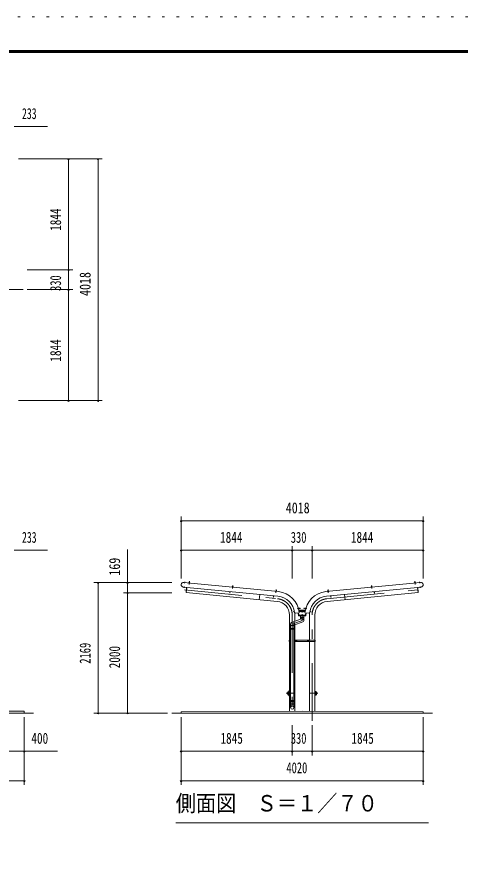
# Model space of a CAD drawing. Units: millimetres, scale not verified, with parts at other scales. Extents: x -33157 to 33170, y -14700 to 14700.
# Drawn here: x 5015 to 12380, y 748 to 14700 of the extents above; entities that cross this region are included whole.
import ezdxf
from ezdxf.enums import TextEntityAlignment as Align

# ---------------------------------------------------------------- set-up
doc = ezdxf.new("R2010")
doc.units = ezdxf.units.MM
doc.header["$LTSCALE"] = 80
doc.linetypes.add('USER3', pattern=[24, 12, -5, 2, -5])
doc.linetypes.add('USER4', pattern=[3, 0.5, -2.5])
for name, color, linetype, lineweight in [('0-2_1-07BOLD', 7, 'Continuous', 18), ('0-3_1-27CENTER', 3, 'USER3', 18), ('0-5_1-57DIM', 3, 'Continuous', 18), ('0-C_F-F1PAPER', 5, 'Continuous', 18), ('0-D_F-E_J_ADD', 5, 'USER4', 18)]:
    doc.layers.add(name, color=color, linetype=linetype, lineweight=lineweight)
doc.styles.add('ＭＳ ゴシック', font='')
doc.styles.get('ＭＳ ゴシック').set_extended_font_data('MS Gothic')

msp = doc.modelspace()

# ---------------------------------------------------------------- linework, layer by layer
at = {"layer": '0-2_1-07BOLD'}
for p, q in [((11631.48, 5308.86), (11625.51, 5308.29)), ((7779.12, 5220.87), (9351.94, 5069.41)), ((9359.63, 5146.03), (7786.49, 5297.51)), ((7876.56, 5299.61), (7876.07, 5294.51)), ((7882.54, 5293.89), (7883.03, 5298.99)), ((8597.73, 5225.02), (8598.22, 5230.12)), ((8604.69, 5229.5), (8604.2, 5224.4)), ((10149.56, 5146.03), (11722.69, 5297.51)), ((11730.07, 5220.87), (10157.24, 5069.41)), ((10188.15, 5169.88), (10189, 5161.11)), ((10904.49, 5229.5), (10904.98, 5224.4)), ((10911.45, 5225.02), (10910.96, 5230.12)), ((11626.64, 5293.89), (11626.16, 5298.99)), ((11632.62, 5299.61), (11633.11, 5294.51)), ((9050.93, 5098.4), (9042.58, 5011.71)), ((9319.88, 5160.64), (9319.39, 5155.53)), ((9325.86, 5154.91), (9326.35, 5160.01)), ((10183.32, 5154.91), (10182.83, 5160.01)), ((10189.3, 5160.64), (10189.79, 5155.53)), ((10458.25, 5098.4), (10466.6, 5011.71)), ((9545.04, 4535.54), (9545.04, 4758.54)), ((9604.67, 4809.2), (9627.33, 4813.19)), ((9634.14, 4758.54), (9634.14, 4652.4)), ((9645.48, 4787.84), (9707.58, 4793.43)), ((9693.69, 4792.18), (9698.97, 4752.66)), ((9698.97, 4752.66), (9810.21, 4752.66)), ((9704.63, 4868.91), (9699.59, 4868.02)), ((9700.72, 4861.62), (9705.76, 4862.51)), ((9701.02, 4837.66), (9808.16, 4837.66)), ((9805.35, 4822.66), (9703.83, 4822.66)), ((9713.85, 4870.28), (9714.89, 4864.38)), ((9724.59, 4745.36), (9724.59, 4718.36)), ((9794.29, 4864.38), (9795.33, 4870.28)), ((9801.61, 4793.43), (9863.7, 4787.84)), ((9803.42, 4862.51), (9808.46, 4861.62)), ((9809.59, 4868.02), (9804.55, 4868.91)), ((9810.21, 4752.66), (9815.49, 4792.18)), ((9875.04, 4758.54), (9875.04, 4340.54)), ((9964.14, 4340.54), (9964.14, 4758.54)), ((9562.09, 4606.92), (9562.09, 4535.54)), ((9745.18, 4692.82), (9580.18, 4632.76)), ((9617.09, 4587.68), (9764, 4641.14)), ((9617.09, 4535.54), (9617.09, 4606.92)), ((9727.09, 4708.24), (9727.09, 4718.36)), ((9782.09, 4718.36), (9782.09, 4708.24)), ((9545.04, 4340.54), (9545.04, 4519.54)), ((9560.49, 4535.54), (9560.49, 4519.54)), ((9617.09, 4584.47), (9562.08, 4584.47)), ((9562.09, 4519.54), (9562.09, 3335.54)), ((9617.1, 3335.54), (9617.1, 4519.54)), ((9618.68, 4519.54), (9618.68, 4535.54)), ((9634.14, 4519.54), (9634.14, 4340.54)), ((9543.44, 4327.54), (9537.34, 4327.54)), ((9543.44, 4314.54), (9543.44, 4340.54)), ((9635.74, 4340.54), (9635.74, 4314.54)), ((9665.74, 4314.54), (9665.74, 4340.54)), ((9843.44, 4340.54), (9843.44, 4314.54)), ((9873.44, 4340.54), (9873.44, 4314.54)), ((9965.74, 4314.54), (9965.74, 4340.54)), ((9971.84, 4327.54), (9965.74, 4327.54)), ((9545.04, 3335.54), (9545.04, 4314.54)), ((9617.1, 4314.54), (9971.84, 4314.54)), ((9634.14, 4314.54), (9634.14, 3335.54)), ((9875.04, 4314.54), (9875.04, 3156.94)), ((9964.14, 3156.5), (9964.14, 4314.54)), ((9541.59, 3490.54), (9545.04, 3490.54)), ((9964.14, 3490.54), (9967.59, 3490.54)), ((9545.04, 3424.54), (9541.59, 3424.54)), ((9967.59, 3424.54), (9964.14, 3424.54)), ((9545.04, 3319.54), (9545.04, 3156.14)), ((9560.49, 3335.54), (9560.49, 3319.54)), ((9562.08, 3319.54), (9562.08, 3294.08)), ((9617.08, 3319.54), (9617.08, 3294.08)), ((9618.68, 3319.54), (9618.68, 3335.54)), ((9634.14, 3156.56), (9634.14, 3319.54)), ((-6010.41, 3127.54), (5289.59, 3127.54)), ((5139.59, 3157.54), (5139.59, 3127.54)), ((11919.59, 3127.54), (7589.59, 3127.54))]:
    msp.add_line(p, q, dxfattribs=at)
for points in [[(7882.82, 5299.51), (7883.67, 5308.29), (7877.7, 5308.86), (7876.86, 5300.08)], [(7877.7, 5308.86), (7878.24, 5309.31), (7883.22, 5308.83), (7883.67, 5308.29)], [(11626.36, 5299.51), (11625.51, 5308.29), (11625.96, 5308.83), (11630.94, 5309.31), (11631.48, 5308.86), (11632.32, 5300.08)], [(7833.36, 5215.64), (7825.31, 5132.03), (7828.5, 5131.72)], [(9341.2, 4982.95), (7828.2, 5128.64), (7836.55, 5215.34)], [(7872.84, 5294.82), (7873.33, 5299.92), (7874.24, 5300.34), (7885.44, 5299.26), (7886.26, 5298.68), (7885.76, 5293.58)], [(8607.43, 5224.09), (8607.92, 5229.19), (8607.1, 5229.77), (8595.91, 5230.85), (8594.99, 5230.43), (8594.5, 5225.34)], [(8598.52, 5230.6), (8599.36, 5239.37), (8599.91, 5239.82), (8604.89, 5239.34), (8605.33, 5238.8)], [(8599.36, 5239.37), (8605.33, 5238.8), (8604.49, 5230.02)], [(9326.15, 5160.53), (9327, 5169.31), (9321.03, 5169.88), (9320.18, 5161.11)], [(9321.03, 5169.88), (9321.57, 5170.33), (9326.55, 5169.86), (9327, 5169.31)], [(10167.98, 4982.95), (11680.98, 5128.64), (11672.63, 5215.34)], [(10183.03, 5160.53), (10182.18, 5169.31), (10188.15, 5169.88), (10187.61, 5170.33), (10182.63, 5169.86), (10182.18, 5169.31)], [(10901.75, 5224.09), (10901.26, 5229.19), (10902.08, 5229.77), (10913.28, 5230.85), (10914.19, 5230.43), (10914.68, 5225.34)], [(10909.82, 5239.37), (10909.27, 5239.82), (10904.29, 5239.34), (10903.85, 5238.8), (10904.69, 5230.02)], [(10910.66, 5230.6), (10909.82, 5239.37), (10903.85, 5238.8)], [(11636.34, 5294.82), (11635.85, 5299.92), (11634.94, 5300.34), (11623.75, 5299.26), (11622.92, 5298.68), (11623.42, 5293.58)], [(11675.82, 5215.64), (11683.87, 5132.03), (11680.68, 5131.72)], [(8558.2, 5145.84), (8556, 5122.95), (8552.82, 5123.26), (8555.02, 5146.15)], [(9279.87, 5076.35), (9277.67, 5053.47), (9274.48, 5053.77), (9276.69, 5076.66)], [(9316.16, 5155.85), (9316.65, 5160.95), (9317.57, 5161.36), (9328.77, 5160.28), (9329.58, 5159.7), (9329.09, 5154.6)], [(10193.02, 5155.85), (10192.53, 5160.95), (10191.61, 5161.36), (10180.41, 5160.28), (10179.6, 5159.7), (10180.09, 5154.6)], [(10229.31, 5076.35), (10231.51, 5053.47), (10234.7, 5053.77), (10232.49, 5076.66)], [(10950.98, 5145.84), (10953.18, 5122.95), (10956.36, 5123.26), (10954.16, 5146.15)], [(9626.75, 4816.34), (9604.12, 4812.35), (9604.67, 4809.2)], [(9822.77, 4791.52), (9816.6, 4745.36), (9692.58, 4745.36), (9686.42, 4791.52)], [(9699.02, 4871.22), (9704.07, 4872.11), (9704.72, 4871.34), (9706.67, 4860.26), (9706.33, 4859.32), (9701.28, 4858.43)], [(9704.6, 4817.83), (9754.59, 4806.27), (9804.58, 4817.83)], [(9714.43, 4869.88), (9713.85, 4870.28), (9705.17, 4868.75)], [(9706.21, 4862.85), (9714.89, 4864.38), (9715.3, 4864.96), (9714.43, 4869.88)], [(9724.59, 4718.36), (9784.59, 4718.36), (9784.59, 4745.36)], [(9804.01, 4868.75), (9795.33, 4870.28), (9794.75, 4869.88), (9793.88, 4864.96), (9794.29, 4864.38), (9802.97, 4862.85)], [(9807.9, 4858.43), (9802.85, 4859.32), (9802.51, 4860.26), (9804.47, 4871.34), (9805.11, 4872.11), (9810.16, 4871.22)], [(9881.85, 4813.19), (9904.51, 4809.2), (9905.06, 4812.35), (9882.44, 4816.34)], [(9782.09, 4666.98), (9782.09, 4686.25), (9784.09, 4708.24), (9725.09, 4708.24), (9727.09, 4686.24)], [(9543.44, 4519.54), (9543.44, 4535.54), (9634.14, 4535.54), (9634.14, 4593.88)], [(9635.74, 4535.54), (9635.74, 4519.54), (9543.44, 4519.54)], [(9562.09, 4340.54), (9537.34, 4340.54), (9537.34, 4314.54), (9562.09, 4314.54)], [(9971.84, 4314.54), (9971.84, 4340.54), (9617.1, 4340.54)], [(9560.09, 3294.08), (9619.09, 3294.08), (9617.09, 3244.42), (9617.09, 3218.57)], [(9562.09, 3218.57), (9562.09, 3244.42), (9560.09, 3294.08)], [(5139.59, 3157.54), (-5860.41, 3157.54), (-5860.41, 3127.54)], [(7744.59, 3127.54), (7744.59, 3147.54), (9754.59, 3157.54), (11764.59, 3147.54), (11764.59, 3127.54)]]:
    msp.add_lwpolyline(points, dxfattribs=at)
for points in [[(7871.34, 5294.97), (7887.27, 5293.43), (7887.11, 5291.84), (7871.19, 5293.38)], [(8593, 5225.48), (8608.93, 5223.95), (8608.77, 5222.35), (8592.85, 5223.89)], [(10916.18, 5225.48), (10916.33, 5223.89), (10900.41, 5222.35), (10900.25, 5223.95)], [(11637.84, 5294.97), (11637.99, 5293.38), (11622.07, 5291.84), (11621.91, 5293.43)], [(9314.51, 5154.4), (9330.44, 5152.86), (9330.59, 5154.46), (9314.66, 5155.99)], [(10194.67, 5154.4), (10194.52, 5155.99), (10178.59, 5154.46), (10178.75, 5152.86)], [(9701.54, 4856.94), (9698.76, 4872.7), (9697.19, 4872.42), (9699.97, 4856.67)], [(9807.64, 4856.94), (9809.22, 4856.67), (9811.99, 4872.42), (9810.42, 4872.7)], [(9655.62, 4330.43), (9655.62, 4324.65), (9650.62, 4321.77), (9645.62, 4324.65), (9645.62, 4330.43), (9650.62, 4333.31)], [(9863.57, 4330.43), (9858.56, 4333.31), (9853.56, 4330.43), (9853.56, 4324.65), (9858.56, 4321.77), (9863.57, 4324.65)], [(9635.74, 3319.54), (9635.74, 3335.54), (9543.44, 3335.54), (9543.44, 3319.54)]]:
    msp.add_lwpolyline(points, close=True, dxfattribs=at)
for centre, radius in [((9650.62, 4327.54), 6.25), ((9650.62, 4327.54), 4.9), ((9858.56, 4327.54), 6.25), ((9858.56, 4327.54), 4.9)]:
    msp.add_circle(centre, radius, dxfattribs=at)
for centre, radius, start, end in [((7784.21, 5259.15), 38.62, 82.41238, 262.41238), ((7871.99, 5291.29), 2, 84.4998, 264.4998), ((7874.72, 5297.4), 2.88, 50.11574, 110.11574), ((7878.81, 5289.1), 10.75, 66.91203, 102.08795), ((7884.42, 5296.47), 2.88, 58.88425, 118.88425), ((7885.92, 5289.94), 2, 264.50061, 84.50061), ((8593.65, 5221.8), 2, 84.4998, 264.4998), ((8596.38, 5227.92), 2.88, 50.11574, 110.11574), ((8600.47, 5219.61), 10.75, 66.91203, 102.08795), ((8606.08, 5226.98), 2.88, 58.88425, 118.88425), ((8607.59, 5220.46), 2, 264.50061, 84.50061), ((10901.6, 5220.46), 2, 95.49939, 275.49939), ((10903.1, 5226.98), 2.88, 61.11575, 121.11575), ((10908.71, 5219.61), 10.75, 77.91205, 113.08797), ((10912.8, 5227.92), 2.88, 69.88426, 129.88426), ((10915.53, 5221.8), 2, 275.5002, 95.5002), ((11623.26, 5289.94), 2, 95.49939, 275.49939), ((11624.76, 5296.47), 2.88, 61.11575, 121.11575), ((11630.37, 5289.1), 10.75, 77.91205, 113.08797), ((11634.46, 5297.4), 2.88, 69.88426, 129.88426), ((11637.19, 5291.29), 2, 275.5002, 95.5002), ((11724.97, 5259.15), 38.62, 277.58762, 97.58762), ((9315.31, 5152.31), 2, 84.4998, 264.4998), ((9318.04, 5158.43), 2.88, 50.11574, 110.11574), ((9322.14, 5150.12), 10.75, 66.91203, 102.08795), ((9327.74, 5157.49), 2.88, 58.88425, 118.88425), ((9329.25, 5150.97), 2, 264.50061, 84.50061), ((9319.59, 4758.54), 312.55, 7.76237, 84.05869), ((9319.59, 4758.54), 389.55, 5.13863, 84.10165), ((10189.59, 4758.54), 389.55, 95.89835, 174.86137), ((10189.59, 4758.54), 312.55, 95.94131, 172.23763), ((10179.93, 5150.97), 2, 95.49939, 275.49939), ((10181.44, 5157.49), 2.88, 61.11575, 121.11575), ((10187.05, 5150.12), 10.75, 77.91205, 113.08797), ((10191.14, 5158.43), 2.88, 69.88426, 129.88426), ((10193.87, 5152.31), 2, 275.5002, 95.5002), ((9319.59, 4758.54), 225.45, 0, 84.50003), ((10189.59, 4758.54), 225.45, 95.49997, 180), ((9644.14, 4802.78), 15, 187.76337, 275.1433), ((9319.59, 4758.54), 314.55, 0, 6.42661), ((9695.02, 4871.02), 2.38, 10.01471, 190.01471), ((9698.14, 4857.36), 1.68, 190.00774, 10.00774), ((9702.01, 4870.1), 2.88, 335.62325, 35.62325), ((9695.11, 4863.93), 10.75, 352.41954, 27.59546), ((9703.71, 4860.5), 2.88, 344.39175, 44.39175), ((9805.47, 4860.5), 2.88, 135.60825, 195.60825), ((9814.08, 4863.93), 10.75, 152.40454, 187.58046), ((9807.17, 4870.1), 2.88, 144.37675, 204.37675), ((9811.05, 4857.36), 1.68, 169.99226, 349.99226), ((9814.16, 4871.02), 2.38, 349.98529, 169.98529), ((9865.04, 4802.78), 15, 264.8567, 352.23663), ((10189.59, 4758.54), 314.55, 173.57339, 180), ((9589.59, 4606.92), 27.5, 110.0018, 180), ((9585.79, 4605.54), 44.27, 341.60916, 58.39587), ((9754.59, 4666.98), 27.5, 289.99896, 110.00061), ((9541.59, 3457.54), 33, 90, 270), ((9967.59, 3457.54), 33, 270, 90), ((9541.59, 3457.54), 22.5, 81.18303, 278.81697), ((9540.44, 3457.54), 21.35, 77.56236, 282.43764), ((9540.44, 3457.54), 19.05, 76.03204, 283.96796), ((9967.59, 3457.54), 22.5, 261.18303, 98.81697), ((9968.74, 3457.54), 21.35, 257.56236, 102.43764), ((9968.74, 3457.54), 19.05, 256.03204, 103.96796), ((9589.59, 3243.44), 27.55, 3.55867, 176.44133), ((9589.59, 3216.86), 27.55, 3.55867, 176.44133), ((9589.59, 3220.28), 27.55, 183.56303, 356.43697)]:
    msp.add_arc(centre, radius, start, end, dxfattribs=at)
at = {"layer": '0-3_1-27CENTER'}
for p, q in [((-5840.41, 10496.54), (5119.59, 10496.54)), ((5119.59, 10166.54), (-5840.41, 10166.54)), ((7803.31, 5306.31), (7801.63, 5288.85)), ((7876.6, 5266.17), (7881.57, 5317.69)), ((11627.61, 5317.69), (11632.58, 5266.17)), ((11707.55, 5288.85), (11705.87, 5306.31)), ((7796.09, 5231.29), (7794.07, 5210.38)), ((7799.42, 5176.16), (9345.47, 5027.3)), ((8598.27, 5196.68), (8603.23, 5248.2)), ((9319.93, 5127.19), (9324.89, 5178.71)), ((10163.71, 5027.3), (11709.76, 5176.16)), ((10184.3, 5178.71), (10189.25, 5127.19)), ((10905.95, 5248.2), (10910.92, 5196.68)), ((11715.11, 5210.38), (11713.09, 5231.29)), ((9589.59, 4758.54), (9589.59, 2998.86)), ((9731.11, 4870.28), (9674.28, 4860.26)), ((9834.9, 4860.26), (9778.07, 4870.28)), ((9919.59, 2998.86), (9919.59, 4758.54)), ((9663.12, 4327.54), (9638.12, 4327.54)), ((9650.62, 4340.04), (9650.62, 4315.04)), ((9871.07, 4327.54), (9846.06, 4327.54)), ((9858.56, 4340.04), (9858.56, 4315.04)), ((9541.59, 3507.54), (9541.59, 3407.54)), ((9967.59, 3507.54), (9967.59, 3407.54)), ((9621.59, 3457.54), (9491.6, 3457.54)), ((9887.59, 3457.54), (10017.59, 3457.54))]:
    msp.add_line(p, q, dxfattribs=at)
msp.add_lwpolyline([(9754.59, 4770.96), (9754.59, 4666.98), (9589.59, 4606.92)], dxfattribs=at)
for centre, start, end in [((9319.59, 4758.54), 0, 84.50003), ((10189.59, 4758.54), 95.49997, 180)]:
    msp.add_arc(centre, 270, start, end, dxfattribs=at)
at = {"layer": '0-5_1-57DIM'}
for p, q in [((4972.59, 12875.53), (5522.09, 12875.53)), ((5042.59, 12340.54), (6434.59, 12340.54)), ((5888.59, 12340.54), (5860.59, 12340.54)), ((5874.59, 12340.54), (5874.59, 10496.54)), ((6378.59, 12340.54), (6350.59, 12340.54)), ((6364.59, 12340.54), (6364.59, 8322.54)), ((5189.59, 10496.54), (5944.59, 10496.54)), ((5888.59, 10496.54), (5860.59, 10496.54)), ((5874.59, 10496.54), (5874.59, 10166.54)), ((5944.59, 10166.54), (5189.59, 10166.54)), ((5888.59, 10166.54), (5860.59, 10166.54)), ((5874.59, 10166.54), (5874.59, 8322.54)), ((5042.59, 8322.54), (6434.59, 8322.54)), ((5888.59, 8322.54), (5860.59, 8322.54)), ((6378.59, 8322.54), (6350.59, 8322.54)), ((7759.59, 6322.54), (7731.59, 6322.54)), ((7745.59, 5366.54), (7745.59, 6392.54)), ((7745.59, 6322.54), (11763.59, 6322.54)), ((11777.59, 6322.54), (11749.59, 6322.54)), ((11763.59, 5366.54), (11763.59, 6392.54)), ((9589.59, 5366.54), (9589.59, 5902.54)), ((9919.59, 5902.54), (9919.59, 5366.54)), ((4972.59, 5832.54), (5522.09, 5832.54)), ((6854.59, 5296.54), (6854.59, 5846.04)), ((7759.59, 5832.54), (7731.59, 5832.54)), ((7745.59, 5832.54), (9589.59, 5832.54)), ((9603.59, 5832.54), (9575.59, 5832.54)), ((9589.59, 5832.54), (9919.59, 5832.54)), ((9933.59, 5832.54), (9905.59, 5832.54)), ((9919.59, 5832.54), (11763.59, 5832.54)), ((11777.59, 5832.54), (11749.59, 5832.54)), ((6294.59, 5296.54), (7589.59, 5296.54)), ((6378.59, 5296.54), (6350.59, 5296.54)), ((6364.59, 3127.54), (6364.59, 5296.54)), ((6868.59, 5296.54), (6840.59, 5296.54)), ((6854.59, 5127.54), (6854.59, 5296.54)), ((7589.59, 5127.54), (6784.59, 5127.54)), ((6868.59, 5127.54), (6840.59, 5127.54)), ((6854.59, 3127.54), (6854.59, 5127.54)), ((7519.59, 3127.54), (6294.59, 3127.54)), ((6378.59, 3127.54), (6350.59, 3127.54)), ((6868.59, 3127.54), (6840.59, 3127.54)), ((5139.59, 3057.54), (5139.59, 1932.54)), ((7744.59, 1932.54), (7744.59, 3057.54)), ((11764.59, 3057.54), (11764.59, 1932.54)), ((9589.59, 2928.86), (9589.59, 2422.54)), ((9919.59, 2422.54), (9919.59, 2928.86)), ((4739.59, 2492.54), (5139.59, 2492.54)), ((5153.59, 2492.54), (5125.59, 2492.54)), ((5139.59, 2492.54), (5689.09, 2492.54)), ((7758.59, 2492.54), (7730.59, 2492.54)), ((7744.59, 2492.54), (9589.59, 2492.54)), ((9603.59, 2492.54), (9575.59, 2492.54)), ((9589.59, 2492.54), (9919.59, 2492.54)), ((9933.59, 2492.54), (9905.59, 2492.54)), ((9919.59, 2492.54), (11764.59, 2492.54)), ((11778.59, 2492.54), (11750.59, 2492.54)), ((-5860.41, 2002.54), (5139.59, 2002.54)), ((5153.59, 2002.54), (5125.59, 2002.54)), ((7758.59, 2002.54), (7730.59, 2002.54)), ((7744.59, 2002.54), (11764.59, 2002.54)), ((11778.59, 2002.54), (11750.59, 2002.54)), ((11854.59, 1302.54), (7654.59, 1302.54))]:
    msp.add_line(p, q, dxfattribs=at)
for centre in [(5874.59, 12340.54), (6364.59, 12340.54), (5874.59, 10496.54), (5874.59, 10166.54), (5874.59, 8322.54), (6364.59, 8322.54), (7745.59, 6322.54), (11763.59, 6322.54), (7745.59, 5832.54), (9589.59, 5832.54), (9919.59, 5832.54), (11763.59, 5832.54), (6364.59, 5296.54), (6854.59, 5296.54), (6854.59, 5127.54), (6364.59, 3127.54), (6854.59, 3127.54), (5139.59, 2492.54), (7744.59, 2492.54), (9589.59, 2492.54), (9919.59, 2492.54), (11764.59, 2492.54), (5139.59, 2002.54), (7744.59, 2002.54), (11764.59, 2002.54)]:
    msp.add_arc(centre, 14, 180, 0, dxfattribs=at)
at = {"layer": '0-C_F-F1PAPER'}
for points in [[(32470.14, -14000), (32470.14, 14140), (-7709.86, 14140), (-7709.86, -14000)], [(32466.63, -13996.5), (32466.63, 14136.5), (-7706.36, 14136.5), (-7706.36, -13996.5)], [(32463.14, -13993), (-7702.86, -13993), (-7702.86, 14133), (32463.14, 14133)], [(32459.63, -13989.5), (32459.63, 14129.5), (-7699.36, 14129.5), (-7699.36, -13989.5)], [(32456.14, -13986), (-7695.86, -13986), (-7695.86, 14126), (32456.14, 14126)], [(32452.64, -13982.5), (32452.64, 14122.5), (-7692.36, 14122.5), (-7692.36, -13982.5)], [(32449.13, -13979), (-7688.86, -13979), (-7688.86, 14119), (32449.13, 14119)], [(32445.64, -13975.5), (32445.64, 14115.5), (-7685.36, 14115.5), (-7685.36, -13975.5)], [(32442.13, -13972), (32442.13, 14112), (-7681.86, 14112), (-7681.86, -13972)], [(32438.64, -13968.5), (32438.64, 14108.5), (-7678.36, 14108.5), (-7678.36, -13968.5)], [(32435.14, -13965), (-7674.86, -13965), (-7674.86, 14105), (32435.14, 14105)]]:
    msp.add_lwpolyline(points, close=True, dxfattribs=at)
at = {"layer": '0-D_F-E_J_ADD'}
msp.add_lwpolyline([(33170.14, -14700), (-8409.86, -14700), (-8409.86, 14700), (33170.14, 14700)], close=True, dxfattribs=at)

# ---------------------------------------------------------------- texts
at = {"layer": '0-5_1-57DIM', "color": 7, "style": 'ＭＳ ゴシック'}
for s, height, width, p in [('233', 182.3, 0.65, (5101.15, 12945.53)), ('4018', 182.3, 0.8, (9482.99, 6392.54)), ('233', 182.3, 0.65, (5101.15, 5902.54)), ('1844', 182.3, 0.75, (8391.01, 5902.54)), ('330', 182.3, 0.7, (9565.83, 5902.54)), ('1844', 182.3, 0.75, (10565.01, 5902.54)), ('400', 182.3, 0.75, (5256.66, 2562.54)), ('1845', 182.3, 0.75, (8397.97, 2562.54)), ('330', 182.3, 0.7, (9565.83, 2562.54)), ('1845', 182.3, 0.75, (10572.97, 2562.54)), ('4020', 182.3, 0.7, (9492.93, 2072.54)), ('側面図\u3000Ｓ＝１／７０', 273.5, 0.9, (7654.59, 1409.85))]:
    msp.add_text(s, height=height, dxfattribs=dict(at, width=width)).set_placement(p, align=Align.BOTTOM_LEFT)
for s, width, p in [('1844', 0.75, (5804.59, 11141.96)), ('330', 0.7, (5804.59, 10142.78)), ('4018', 0.8, (6294.59, 10059.94)), ('1844', 0.75, (5804.59, 8967.96)), ('169', 0.8, (6784.59, 5411.58)), ('2169', 0.7, (6294.59, 3948.31)), ('2000', 0.75, (6784.59, 3871.29))]:
    msp.add_text(s, height=182.3, rotation=90, dxfattribs=dict(at, width=width)).set_placement(p, align=Align.BOTTOM_LEFT)

doc.saveas('drawing.dxf')
